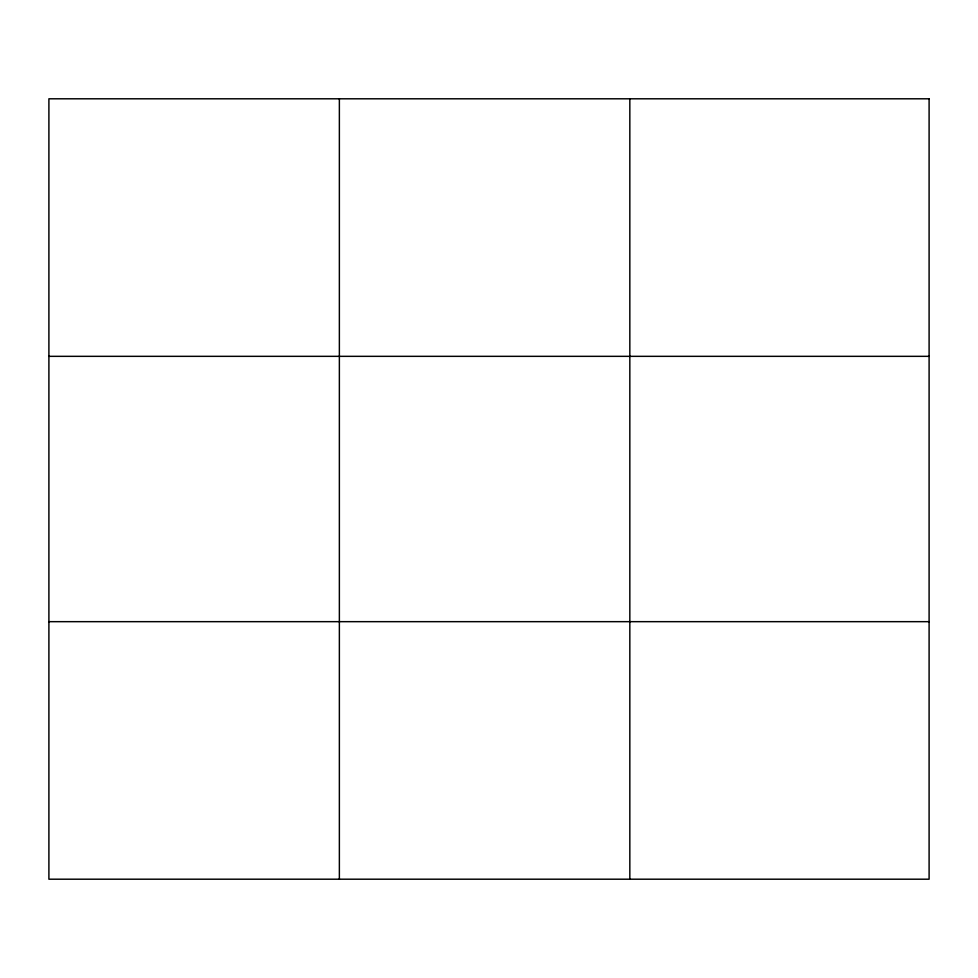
<?xml version="1.0" encoding="UTF-8"?>
<svg xmlns="http://www.w3.org/2000/svg" width="978" height="978" viewBox="0 0 978 978"><rect width="100%" height="100%" fill="white"/><g stroke="black" fill="none" stroke-linecap="round" stroke-linejoin="round"><path stroke-width="1.47" d="M339.366 98.802L339.366 879.198M629.832 98.802L629.832 879.198M48.9 356.334L929.1 356.334M48.9 621.666L929.1 621.666M929.1 98.802L929.1 879.198L48.9 879.198L48.9 98.802L929.1 98.802"/></g></svg>
